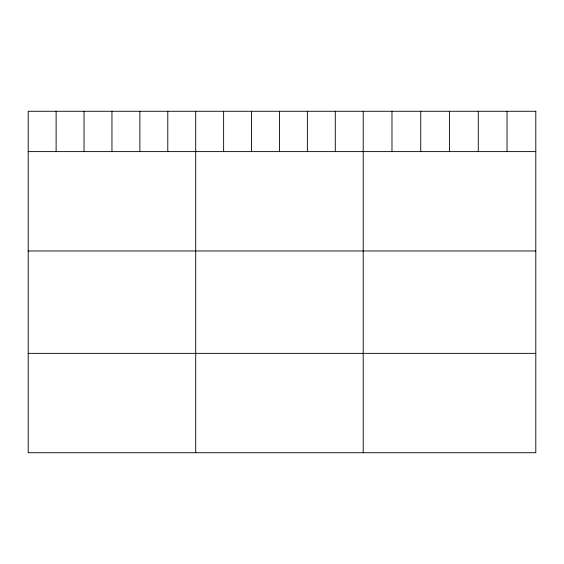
<?xml version="1.0" encoding="UTF-8"?>
<svg xmlns="http://www.w3.org/2000/svg" width="564" height="564" viewBox="0 0 564 564"><rect width="100%" height="100%" fill="white"/><g stroke="black" fill="none" stroke-linecap="round" stroke-linejoin="round"><path stroke-width="0.85" d="M28.2 151.61L535.8 151.61M28.2 250.973L535.8 250.973M28.2 353.353L535.8 353.353M507.036 111.277L507.036 151.61M478.272 111.277L478.272 151.61M449.508 111.277L449.508 151.61M420.744 111.277L420.744 151.61M391.98 111.277L391.98 151.61M363.216 111.277L363.216 452.723M335.298 111.277L335.298 151.61M307.38 111.277L307.38 151.61M279.462 111.277L279.462 151.61M251.544 111.277L251.544 151.61M223.626 111.277L223.626 151.61M195.708 111.277L195.708 452.723M167.79 111.277L167.79 151.61M139.872 111.277L139.872 151.61M111.954 111.277L111.954 151.61M84.036 111.277L84.036 151.61M56.118 111.277L56.118 151.61M535.8 111.277L28.2 111.277L28.2 452.723L535.8 452.723L535.8 111.277"/></g></svg>
